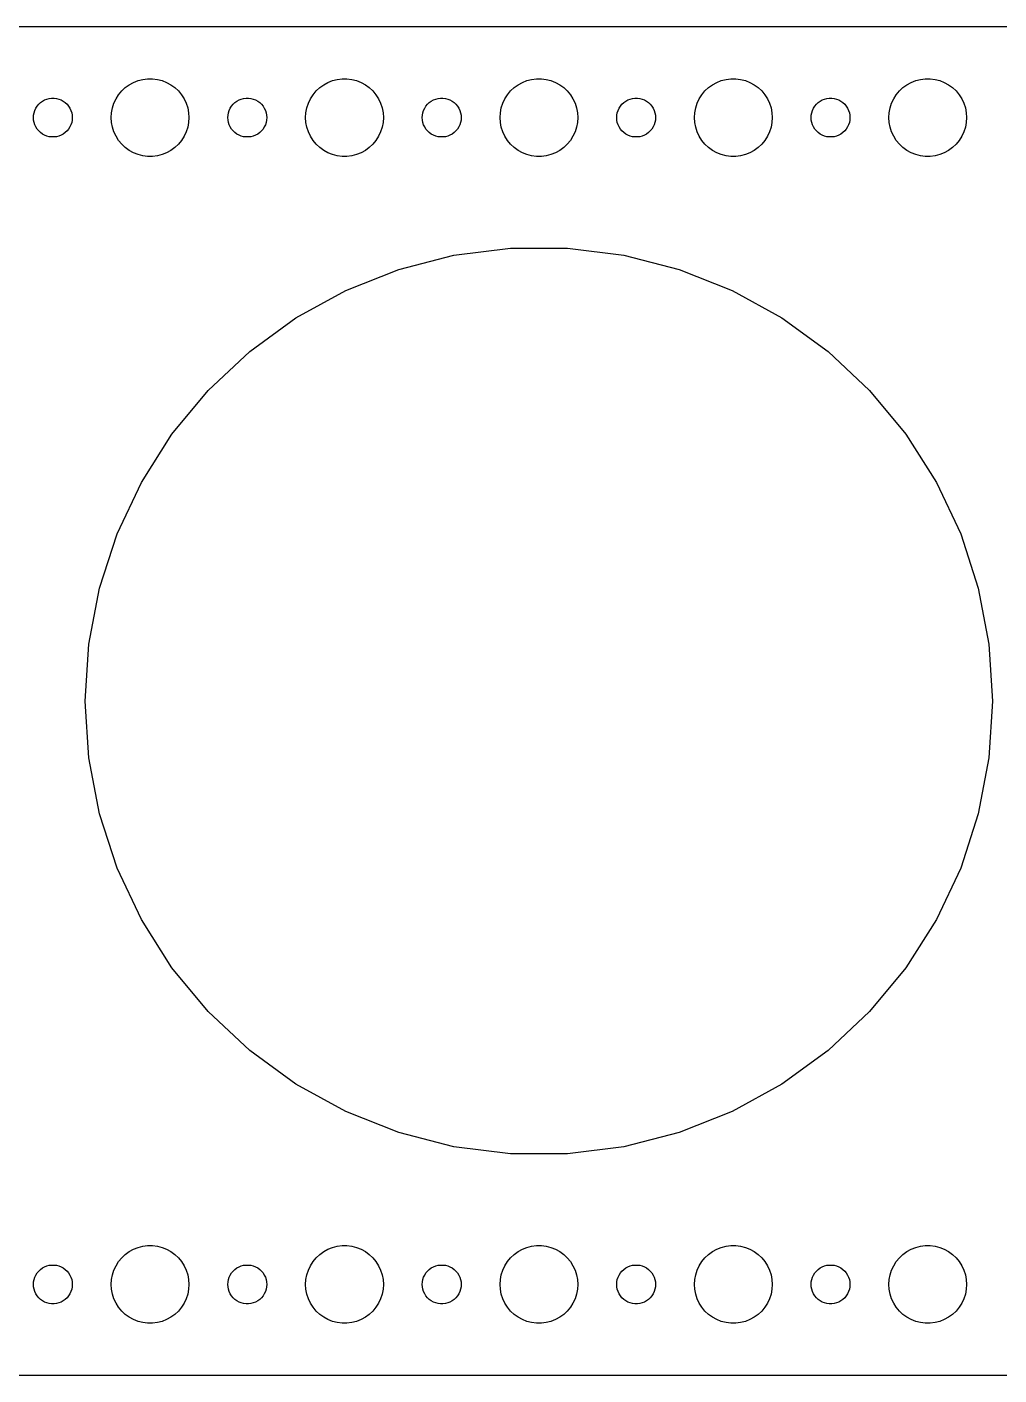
# Model space of a CAD drawing. Header units: metres. Extents: x -202 to 202, y -52 to 52.
# Drawn here: x 35.5 to 110.5, y -52 to 52 of the extents above; entities that cross this region are included whole.
import ezdxf

# ---------------------------------------------------------------- set-up
doc = ezdxf.new("R2010")
doc.units = ezdxf.units.M

msp = doc.modelspace()

# ---------------------------------------------------------------- linework, layer by layer
for p, q in [((197.314, 51.9901), (-197.314, 51.9901)), ((43.7227, 47.7145), (44.0729, 47.8532)), ((44.0729, 47.8532), (44.4379, 47.9469)), ((44.4379, 47.9469), (44.8116, 47.9941)), ((44.8116, 47.9941), (45.1884, 47.9941)), ((45.1884, 47.9941), (45.5621, 47.9469)), ((45.5621, 47.9469), (45.927, 47.8532)), ((45.927, 47.8532), (46.2773, 47.7145)), ((58.7227, 47.7145), (59.0729, 47.8532)), ((59.0729, 47.8532), (59.4379, 47.9469)), ((59.4379, 47.9469), (59.8116, 47.9941)), ((59.8116, 47.9941), (60.1884, 47.9941)), ((60.1884, 47.9941), (60.5621, 47.9469)), ((60.5621, 47.9469), (60.927, 47.8532)), ((60.927, 47.8532), (61.2773, 47.7145)), ((73.7227, 47.7145), (74.073, 47.8532)), ((74.073, 47.8532), (74.4379, 47.9469)), ((74.4379, 47.9469), (74.8116, 47.9941)), ((74.8116, 47.9941), (75.1884, 47.9941)), ((75.1884, 47.9941), (75.5621, 47.9469)), ((75.5621, 47.9469), (75.927, 47.8532)), ((75.927, 47.8532), (76.2773, 47.7145)), ((88.7227, 47.7145), (89.073, 47.8532)), ((89.073, 47.8532), (89.4379, 47.9469)), ((89.4379, 47.9469), (89.8116, 47.9941)), ((89.8116, 47.9941), (90.1884, 47.9941)), ((90.1884, 47.9941), (90.5621, 47.9469)), ((90.5621, 47.9469), (90.927, 47.8532)), ((90.927, 47.8532), (91.2773, 47.7145)), ((103.723, 47.7145), (104.073, 47.8532)), ((104.073, 47.8532), (104.438, 47.9469)), ((104.438, 47.9469), (104.812, 47.9941)), ((104.812, 47.9941), (105.188, 47.9941)), ((105.188, 47.9941), (105.562, 47.9469)), ((105.562, 47.9469), (105.927, 47.8532)), ((105.927, 47.8532), (106.277, 47.7145)), ((42.5729, 46.7634), (42.8131, 47.0536)), ((42.8131, 47.0536), (43.0877, 47.3115)), ((43.0877, 47.3115), (43.3925, 47.533)), ((43.3925, 47.533), (43.7227, 47.7145)), ((46.2773, 47.7145), (46.6075, 47.533)), ((46.6075, 47.533), (46.9123, 47.3115)), ((46.9123, 47.3115), (47.1869, 47.0536)), ((47.1869, 47.0536), (47.427, 46.7634)), ((57.5729, 46.7634), (57.8131, 47.0536)), ((57.8131, 47.0536), (58.0877, 47.3115)), ((58.0877, 47.3115), (58.3925, 47.533)), ((58.3925, 47.533), (58.7227, 47.7145)), ((61.2773, 47.7145), (61.6075, 47.533)), ((61.6075, 47.533), (61.9123, 47.3115)), ((61.9123, 47.3115), (62.1869, 47.0536)), ((62.1869, 47.0536), (62.427, 46.7634)), ((72.573, 46.7634), (72.8131, 47.0536)), ((72.8131, 47.0536), (73.0877, 47.3115)), ((73.0877, 47.3115), (73.3925, 47.533)), ((73.3925, 47.533), (73.7227, 47.7145)), ((76.2773, 47.7145), (76.6075, 47.533)), ((76.6075, 47.533), (76.9123, 47.3115)), ((76.9123, 47.3115), (77.1869, 47.0536)), ((77.1869, 47.0536), (77.427, 46.7634)), ((87.573, 46.7634), (87.8131, 47.0536)), ((87.8131, 47.0536), (88.0877, 47.3115)), ((88.0877, 47.3115), (88.3925, 47.533)), ((88.3925, 47.533), (88.7227, 47.7145)), ((91.2773, 47.7145), (91.6075, 47.533)), ((91.6075, 47.533), (91.9123, 47.3115)), ((91.9123, 47.3115), (92.1869, 47.0536)), ((92.1869, 47.0536), (92.427, 46.7634)), ((102.573, 46.7634), (102.813, 47.0536)), ((102.813, 47.0536), (103.088, 47.3115)), ((103.088, 47.3115), (103.393, 47.533)), ((103.393, 47.533), (103.723, 47.7145)), ((106.277, 47.7145), (106.607, 47.533)), ((106.607, 47.533), (106.912, 47.3115)), ((106.912, 47.3115), (107.187, 47.0536)), ((107.187, 47.0536), (107.427, 46.7634)), ((36.1855, 45.7226), (36.2865, 45.8817)), ((36.2865, 45.8817), (36.4065, 46.0268)), ((36.4065, 46.0268), (36.5439, 46.1558)), ((36.5439, 46.1558), (36.6963, 46.2665)), ((36.6963, 46.2665), (36.8613, 46.3572)), ((36.8613, 46.3572), (37.0365, 46.4266)), ((37.0365, 46.4266), (37.2189, 46.4734)), ((37.2189, 46.4734), (37.4058, 46.497)), ((37.4058, 46.497), (37.5942, 46.497)), ((37.5942, 46.497), (37.7811, 46.4734)), ((37.7811, 46.4734), (37.9635, 46.4266)), ((37.9635, 46.4266), (38.1387, 46.3572)), ((38.1387, 46.3572), (38.3037, 46.2665)), ((38.3037, 46.2665), (38.4561, 46.1558)), ((38.4561, 46.1558), (38.5934, 46.0268)), ((38.5934, 46.0268), (38.7135, 45.8817)), ((38.7135, 45.8817), (38.8145, 45.7226)), ((42.0942, 45.7461), (42.2107, 46.1044)), ((42.2107, 46.1044), (42.3711, 46.4453)), ((42.3711, 46.4453), (42.5729, 46.7634)), ((47.427, 46.7634), (47.6289, 46.4453)), ((47.6289, 46.4453), (47.7893, 46.1044)), ((47.7893, 46.1044), (47.9057, 45.7461)), ((51.1855, 45.7226), (51.2865, 45.8817)), ((51.2865, 45.8817), (51.4065, 46.0268)), ((51.4065, 46.0268), (51.5439, 46.1558)), ((51.5439, 46.1558), (51.6963, 46.2665)), ((51.6963, 46.2665), (51.8613, 46.3572)), ((51.8613, 46.3572), (52.0365, 46.4266)), ((52.0365, 46.4266), (52.2189, 46.4734)), ((52.2189, 46.4734), (52.4058, 46.497)), ((52.4058, 46.497), (52.5942, 46.497)), ((52.5942, 46.497), (52.7811, 46.4734)), ((52.7811, 46.4734), (52.9635, 46.4266)), ((52.9635, 46.4266), (53.1387, 46.3572)), ((53.1387, 46.3572), (53.3037, 46.2665)), ((53.3037, 46.2665), (53.4561, 46.1558)), ((53.4561, 46.1558), (53.5934, 46.0268)), ((53.5934, 46.0268), (53.7135, 45.8817)), ((53.7135, 45.8817), (53.8145, 45.7226)), ((57.0942, 45.7461), (57.2107, 46.1044)), ((57.2107, 46.1044), (57.3711, 46.4453)), ((57.3711, 46.4453), (57.5729, 46.7634)), ((62.427, 46.7634), (62.6289, 46.4453)), ((62.6289, 46.4453), (62.7893, 46.1044)), ((62.7893, 46.1044), (62.9057, 45.7461)), ((66.1855, 45.7226), (66.2865, 45.8817)), ((66.2865, 45.8817), (66.4065, 46.0268)), ((66.4065, 46.0268), (66.5439, 46.1558)), ((66.5439, 46.1558), (66.6963, 46.2665)), ((66.6963, 46.2665), (66.8613, 46.3572)), ((66.8613, 46.3572), (67.0365, 46.4266)), ((67.0365, 46.4266), (67.2189, 46.4734)), ((67.2189, 46.4734), (67.4058, 46.497)), ((67.4058, 46.497), (67.5942, 46.497)), ((67.5942, 46.497), (67.7811, 46.4734)), ((67.7811, 46.4734), (67.9635, 46.4266)), ((67.9635, 46.4266), (68.1387, 46.3572)), ((68.1387, 46.3572), (68.3037, 46.2665)), ((68.3037, 46.2665), (68.4561, 46.1558)), ((68.4561, 46.1558), (68.5934, 46.0268)), ((68.5934, 46.0268), (68.7135, 45.8817)), ((68.7135, 45.8817), (68.8145, 45.7226)), ((72.0943, 45.7461), (72.2107, 46.1044)), ((72.2107, 46.1044), (72.3711, 46.4453)), ((72.3711, 46.4453), (72.573, 46.7634)), ((77.427, 46.7634), (77.6289, 46.4453)), ((77.6289, 46.4453), (77.7893, 46.1044)), ((77.7893, 46.1044), (77.9057, 45.7461)), ((81.1855, 45.7226), (81.2865, 45.8817)), ((81.2865, 45.8817), (81.4065, 46.0268)), ((81.4065, 46.0268), (81.5439, 46.1558)), ((81.5439, 46.1558), (81.6963, 46.2665)), ((81.6963, 46.2665), (81.8613, 46.3572)), ((81.8613, 46.3572), (82.0365, 46.4266)), ((82.0365, 46.4266), (82.2189, 46.4734)), ((82.2189, 46.4734), (82.4058, 46.497)), ((82.4058, 46.497), (82.5942, 46.497)), ((82.5942, 46.497), (82.7811, 46.4734)), ((82.7811, 46.4734), (82.9635, 46.4266)), ((82.9635, 46.4266), (83.1387, 46.3572)), ((83.1387, 46.3572), (83.3037, 46.2665)), ((83.3037, 46.2665), (83.4561, 46.1558)), ((83.4561, 46.1558), (83.5934, 46.0268)), ((83.5934, 46.0268), (83.7135, 45.8817)), ((83.7135, 45.8817), (83.8145, 45.7226)), ((87.0943, 45.7461), (87.2107, 46.1044)), ((87.2107, 46.1044), (87.3711, 46.4453)), ((87.3711, 46.4453), (87.573, 46.7634)), ((92.427, 46.7634), (92.6289, 46.4453)), ((92.6289, 46.4453), (92.7893, 46.1044)), ((92.7893, 46.1044), (92.9057, 45.7461)), ((96.1855, 45.7226), (96.2865, 45.8817)), ((96.2865, 45.8817), (96.4065, 46.0268)), ((96.4065, 46.0268), (96.5439, 46.1558)), ((96.5439, 46.1558), (96.6963, 46.2665)), ((96.6963, 46.2665), (96.8613, 46.3572)), ((96.8613, 46.3572), (97.0365, 46.4266)), ((97.0365, 46.4266), (97.2189, 46.4734)), ((97.2189, 46.4734), (97.4058, 46.497)), ((97.4058, 46.497), (97.5942, 46.497)), ((97.5942, 46.497), (97.7811, 46.4734)), ((97.7811, 46.4734), (97.9635, 46.4266)), ((97.9635, 46.4266), (98.1387, 46.3572)), ((98.1387, 46.3572), (98.3037, 46.2665)), ((98.3037, 46.2665), (98.4561, 46.1558)), ((98.4561, 46.1558), (98.5934, 46.0268)), ((98.5934, 46.0268), (98.7135, 45.8817)), ((98.7135, 45.8817), (98.8145, 45.7226)), ((102.094, 45.7461), (102.211, 46.1044)), ((102.211, 46.1044), (102.371, 46.4453)), ((102.371, 46.4453), (102.573, 46.7634)), ((107.427, 46.7634), (107.629, 46.4453)), ((107.629, 46.4453), (107.789, 46.1044)), ((107.789, 46.1044), (107.906, 45.7461)), ((36, 45), (36.0118, 45.188)), ((36.0118, 44.812), (36, 45)), ((36.0118, 45.188), (36.0471, 45.373)), ((36.0471, 44.627), (36.0118, 44.812)), ((36.0471, 45.373), (36.1053, 45.5522)), ((36.1053, 45.5522), (36.1855, 45.7226)), ((38.8145, 45.7226), (38.8947, 45.5522)), ((38.8947, 45.5522), (38.9529, 45.373)), ((38.9529, 45.373), (38.9882, 45.188)), ((38.9882, 44.812), (38.9529, 44.627)), ((38.9882, 45.188), (39, 45)), ((39, 45), (38.9882, 44.812)), ((42, 45), (42.0237, 45.376)), ((42.0237, 44.624), (42, 45)), ((42.0237, 45.376), (42.0942, 45.7461)), ((47.9057, 45.7461), (47.9763, 45.376)), ((47.9763, 45.376), (48, 45)), ((48, 45), (47.9763, 44.624)), ((51, 45), (51.0118, 45.188)), ((51.0118, 44.812), (51, 45)), ((51.0118, 45.188), (51.0471, 45.373)), ((51.0471, 44.627), (51.0118, 44.812)), ((51.0471, 45.373), (51.1053, 45.5522)), ((51.1053, 45.5522), (51.1855, 45.7226)), ((53.8145, 45.7226), (53.8947, 45.5522)), ((53.8947, 45.5522), (53.9529, 45.373)), ((53.9529, 45.373), (53.9882, 45.188)), ((53.9882, 44.812), (53.9529, 44.627)), ((53.9882, 45.188), (54, 45)), ((54, 45), (53.9882, 44.812)), ((57, 45), (57.0237, 45.376)), ((57.0237, 44.624), (57, 45)), ((57.0237, 45.376), (57.0942, 45.7461)), ((62.9057, 45.7461), (62.9763, 45.376)), ((62.9763, 45.376), (63, 45)), ((63, 45), (62.9763, 44.624)), ((66, 45), (66.0118, 45.188)), ((66.0118, 44.812), (66, 45)), ((66.0118, 45.188), (66.0471, 45.373)), ((66.0471, 44.627), (66.0118, 44.812)), ((66.0471, 45.373), (66.1053, 45.5522)), ((66.1053, 45.5522), (66.1855, 45.7226)), ((68.8145, 45.7226), (68.8947, 45.5522)), ((68.8947, 45.5522), (68.9529, 45.373)), ((68.9529, 45.373), (68.9882, 45.188)), ((68.9882, 44.812), (68.9529, 44.627)), ((68.9882, 45.188), (69, 45)), ((69, 45), (68.9882, 44.812)), ((72, 45), (72.0237, 45.376)), ((72.0237, 44.624), (72, 45)), ((72.0237, 45.376), (72.0943, 45.7461)), ((77.9057, 45.7461), (77.9763, 45.376)), ((77.9763, 45.376), (78, 45)), ((78, 45), (77.9763, 44.624)), ((81, 45), (81.0118, 45.188)), ((81.0118, 44.812), (81, 45)), ((81.0118, 45.188), (81.0471, 45.373)), ((81.0471, 44.627), (81.0118, 44.812)), ((81.0471, 45.373), (81.1053, 45.5522)), ((81.1053, 45.5522), (81.1855, 45.7226)), ((83.8145, 45.7226), (83.8947, 45.5522)), ((83.8947, 45.5522), (83.9529, 45.373)), ((83.9529, 45.373), (83.9882, 45.188)), ((83.9882, 44.812), (83.9529, 44.627)), ((83.9882, 45.188), (84, 45)), ((84, 45), (83.9882, 44.812)), ((87, 45), (87.0237, 45.376)), ((87.0237, 44.624), (87, 45)), ((87.0237, 45.376), (87.0943, 45.7461)), ((92.9057, 45.7461), (92.9763, 45.376)), ((92.9763, 45.376), (93, 45)), ((93, 45), (92.9763, 44.624)), ((96, 45), (96.0118, 45.188)), ((96.0118, 44.812), (96, 45)), ((96.0118, 45.188), (96.0471, 45.373)), ((96.0471, 44.627), (96.0118, 44.812)), ((96.0471, 45.373), (96.1053, 45.5522)), ((96.1053, 45.5522), (96.1855, 45.7226)), ((98.8145, 45.7226), (98.8947, 45.5522)), ((98.8947, 45.5522), (98.9529, 45.373)), ((98.9529, 45.373), (98.9882, 45.188)), ((98.9882, 44.812), (98.9529, 44.627)), ((98.9882, 45.188), (99, 45)), ((99, 45), (98.9882, 44.812)), ((102, 45), (102.024, 45.376)), ((102.024, 44.624), (102, 45)), ((102.024, 45.376), (102.094, 45.7461)), ((107.906, 45.7461), (107.976, 45.376)), ((107.976, 45.376), (108, 45)), ((108, 45), (107.976, 44.624)), ((36.1053, 44.4478), (36.0471, 44.627)), ((36.1855, 44.2774), (36.1053, 44.4478)), ((36.2865, 44.1183), (36.1855, 44.2774)), ((36.4065, 43.9732), (36.2865, 44.1183)), ((36.5439, 43.8442), (36.4065, 43.9732)), ((36.6963, 43.7335), (36.5439, 43.8442)), ((36.8613, 43.6428), (36.6963, 43.7335)), ((38.3037, 43.7335), (38.1387, 43.6428)), ((38.4561, 43.8442), (38.3037, 43.7335)), ((38.5934, 43.9732), (38.4561, 43.8442)), ((38.7135, 44.1183), (38.5934, 43.9732)), ((38.8145, 44.2774), (38.7135, 44.1183)), ((38.8947, 44.4478), (38.8145, 44.2774)), ((38.9529, 44.627), (38.8947, 44.4478)), ((42.0942, 44.2539), (42.0237, 44.624)), ((42.2107, 43.8956), (42.0942, 44.2539)), ((42.3711, 43.5547), (42.2107, 43.8956)), ((47.7893, 43.8956), (47.6289, 43.5547)), ((47.9057, 44.2539), (47.7893, 43.8956)), ((47.9763, 44.624), (47.9057, 44.2539)), ((51.1053, 44.4478), (51.0471, 44.627)), ((51.1855, 44.2774), (51.1053, 44.4478)), ((51.2865, 44.1183), (51.1855, 44.2774)), ((51.4065, 43.9732), (51.2865, 44.1183)), ((51.5439, 43.8442), (51.4065, 43.9732)), ((51.6963, 43.7335), (51.5439, 43.8442)), ((51.8613, 43.6428), (51.6963, 43.7335)), ((53.3037, 43.7335), (53.1387, 43.6428)), ((53.4561, 43.8442), (53.3037, 43.7335)), ((53.5934, 43.9732), (53.4561, 43.8442)), ((53.7135, 44.1183), (53.5934, 43.9732)), ((53.8145, 44.2774), (53.7135, 44.1183)), ((53.8947, 44.4478), (53.8145, 44.2774)), ((53.9529, 44.627), (53.8947, 44.4478)), ((57.0942, 44.2539), (57.0237, 44.624)), ((57.2107, 43.8956), (57.0942, 44.2539)), ((57.3711, 43.5547), (57.2107, 43.8956)), ((62.7893, 43.8956), (62.6289, 43.5547)), ((62.9057, 44.2539), (62.7893, 43.8956)), ((62.9763, 44.624), (62.9057, 44.2539)), ((66.1053, 44.4478), (66.0471, 44.627)), ((66.1855, 44.2774), (66.1053, 44.4478)), ((66.2865, 44.1183), (66.1855, 44.2774)), ((66.4065, 43.9732), (66.2865, 44.1183)), ((66.5439, 43.8442), (66.4065, 43.9732)), ((66.6963, 43.7335), (66.5439, 43.8442)), ((66.8613, 43.6428), (66.6963, 43.7335)), ((68.3037, 43.7335), (68.1387, 43.6428)), ((68.4561, 43.8442), (68.3037, 43.7335)), ((68.5934, 43.9732), (68.4561, 43.8442)), ((68.7135, 44.1183), (68.5934, 43.9732)), ((68.8145, 44.2774), (68.7135, 44.1183)), ((68.8947, 44.4478), (68.8145, 44.2774)), ((68.9529, 44.627), (68.8947, 44.4478)), ((72.0943, 44.2539), (72.0237, 44.624)), ((72.2107, 43.8956), (72.0943, 44.2539)), ((72.3711, 43.5547), (72.2107, 43.8956)), ((77.7893, 43.8956), (77.6289, 43.5547)), ((77.9057, 44.2539), (77.7893, 43.8956)), ((77.9763, 44.624), (77.9057, 44.2539)), ((81.1053, 44.4478), (81.0471, 44.627)), ((81.1855, 44.2774), (81.1053, 44.4478)), ((81.2865, 44.1183), (81.1855, 44.2774)), ((81.4065, 43.9732), (81.2865, 44.1183)), ((81.5439, 43.8442), (81.4065, 43.9732)), ((81.6963, 43.7335), (81.5439, 43.8442)), ((81.8613, 43.6428), (81.6963, 43.7335)), ((83.3037, 43.7335), (83.1387, 43.6428)), ((83.4561, 43.8442), (83.3037, 43.7335)), ((83.5934, 43.9732), (83.4561, 43.8442)), ((83.7135, 44.1183), (83.5934, 43.9732)), ((83.8145, 44.2774), (83.7135, 44.1183)), ((83.8947, 44.4478), (83.8145, 44.2774)), ((83.9529, 44.627), (83.8947, 44.4478)), ((87.0943, 44.2539), (87.0237, 44.624)), ((87.2107, 43.8956), (87.0943, 44.2539)), ((87.3711, 43.5547), (87.2107, 43.8956)), ((92.7893, 43.8956), (92.6289, 43.5547)), ((92.9057, 44.2539), (92.7893, 43.8956)), ((92.9763, 44.624), (92.9057, 44.2539)), ((96.1053, 44.4478), (96.0471, 44.627)), ((96.1855, 44.2774), (96.1053, 44.4478)), ((96.2865, 44.1183), (96.1855, 44.2774)), ((96.4065, 43.9732), (96.2865, 44.1183)), ((96.5439, 43.8442), (96.4065, 43.9732)), ((96.6963, 43.7335), (96.5439, 43.8442)), ((96.8613, 43.6428), (96.6963, 43.7335)), ((98.3037, 43.7335), (98.1387, 43.6428)), ((98.4561, 43.8442), (98.3037, 43.7335)), ((98.5934, 43.9732), (98.4561, 43.8442)), ((98.7135, 44.1183), (98.5934, 43.9732)), ((98.8145, 44.2774), (98.7135, 44.1183)), ((98.8947, 44.4478), (98.8145, 44.2774)), ((98.9529, 44.627), (98.8947, 44.4478)), ((102.094, 44.2539), (102.024, 44.624)), ((102.211, 43.8956), (102.094, 44.2539)), ((102.371, 43.5547), (102.211, 43.8956)), ((107.789, 43.8956), (107.629, 43.5547)), ((107.906, 44.2539), (107.789, 43.8956)), ((107.976, 44.624), (107.906, 44.2539)), ((37.0365, 43.5734), (36.8613, 43.6428)), ((37.2189, 43.5266), (37.0365, 43.5734)), ((37.4058, 43.503), (37.2189, 43.5266)), ((37.5942, 43.503), (37.4058, 43.503)), ((37.7811, 43.5266), (37.5942, 43.503)), ((37.9635, 43.5734), (37.7811, 43.5266)), ((38.1387, 43.6428), (37.9635, 43.5734)), ((42.5729, 43.2366), (42.3711, 43.5547)), ((42.8131, 42.9464), (42.5729, 43.2366)), ((43.0877, 42.6885), (42.8131, 42.9464)), ((43.3925, 42.467), (43.0877, 42.6885)), ((46.9123, 42.6885), (46.6075, 42.467)), ((47.1869, 42.9464), (46.9123, 42.6885)), ((47.427, 43.2366), (47.1869, 42.9464)), ((47.6289, 43.5547), (47.427, 43.2366)), ((52.0365, 43.5734), (51.8613, 43.6428)), ((52.2189, 43.5266), (52.0365, 43.5734)), ((52.4058, 43.503), (52.2189, 43.5266)), ((52.5942, 43.503), (52.4058, 43.503)), ((52.7811, 43.5266), (52.5942, 43.503)), ((52.9635, 43.5734), (52.7811, 43.5266)), ((53.1387, 43.6428), (52.9635, 43.5734)), ((57.5729, 43.2366), (57.3711, 43.5547)), ((57.8131, 42.9464), (57.5729, 43.2366)), ((58.0877, 42.6885), (57.8131, 42.9464)), ((58.3925, 42.467), (58.0877, 42.6885)), ((61.9123, 42.6885), (61.6075, 42.467)), ((62.1869, 42.9464), (61.9123, 42.6885)), ((62.427, 43.2366), (62.1869, 42.9464)), ((62.6289, 43.5547), (62.427, 43.2366)), ((67.0365, 43.5734), (66.8613, 43.6428)), ((67.2189, 43.5266), (67.0365, 43.5734)), ((67.4058, 43.503), (67.2189, 43.5266)), ((67.5942, 43.503), (67.4058, 43.503)), ((67.7811, 43.5266), (67.5942, 43.503)), ((67.9635, 43.5734), (67.7811, 43.5266)), ((68.1387, 43.6428), (67.9635, 43.5734)), ((72.573, 43.2366), (72.3711, 43.5547)), ((72.8131, 42.9464), (72.573, 43.2366)), ((73.0877, 42.6885), (72.8131, 42.9464)), ((73.3925, 42.467), (73.0877, 42.6885)), ((76.9123, 42.6885), (76.6075, 42.467)), ((77.1869, 42.9464), (76.9123, 42.6885)), ((77.427, 43.2366), (77.1869, 42.9464)), ((77.6289, 43.5547), (77.427, 43.2366)), ((82.0365, 43.5734), (81.8613, 43.6428)), ((82.2189, 43.5266), (82.0365, 43.5734)), ((82.4058, 43.503), (82.2189, 43.5266)), ((82.5942, 43.503), (82.4058, 43.503)), ((82.7811, 43.5266), (82.5942, 43.503)), ((82.9635, 43.5734), (82.7811, 43.5266)), ((83.1387, 43.6428), (82.9635, 43.5734)), ((87.573, 43.2366), (87.3711, 43.5547)), ((87.8131, 42.9464), (87.573, 43.2366)), ((88.0877, 42.6885), (87.8131, 42.9464)), ((88.3925, 42.467), (88.0877, 42.6885)), ((91.9123, 42.6885), (91.6075, 42.467)), ((92.1869, 42.9464), (91.9123, 42.6885)), ((92.427, 43.2366), (92.1869, 42.9464)), ((92.6289, 43.5547), (92.427, 43.2366)), ((97.0365, 43.5734), (96.8613, 43.6428)), ((97.2189, 43.5266), (97.0365, 43.5734)), ((97.4058, 43.503), (97.2189, 43.5266)), ((97.5942, 43.503), (97.4058, 43.503)), ((97.7811, 43.5266), (97.5942, 43.503)), ((97.9635, 43.5734), (97.7811, 43.5266)), ((98.1387, 43.6428), (97.9635, 43.5734)), ((102.573, 43.2366), (102.371, 43.5547)), ((102.813, 42.9464), (102.573, 43.2366)), ((103.088, 42.6885), (102.813, 42.9464)), ((103.393, 42.467), (103.088, 42.6885)), ((106.912, 42.6885), (106.607, 42.467)), ((107.187, 42.9464), (106.912, 42.6885)), ((107.427, 43.2366), (107.187, 42.9464)), ((107.629, 43.5547), (107.427, 43.2366)), ((43.7227, 42.2855), (43.3925, 42.467)), ((44.0729, 42.1468), (43.7227, 42.2855)), ((44.4379, 42.0531), (44.0729, 42.1468)), ((44.8116, 42.0059), (44.4379, 42.0531)), ((45.1884, 42.0059), (44.8116, 42.0059)), ((45.5621, 42.0531), (45.1884, 42.0059)), ((45.927, 42.1468), (45.5621, 42.0531)), ((46.2773, 42.2855), (45.927, 42.1468)), ((46.6075, 42.467), (46.2773, 42.2855)), ((58.7227, 42.2855), (58.3925, 42.467)), ((59.0729, 42.1468), (58.7227, 42.2855)), ((59.4379, 42.0531), (59.0729, 42.1468)), ((59.8116, 42.0059), (59.4379, 42.0531)), ((60.1884, 42.0059), (59.8116, 42.0059)), ((60.5621, 42.0531), (60.1884, 42.0059)), ((60.927, 42.1468), (60.5621, 42.0531)), ((61.2773, 42.2855), (60.927, 42.1468)), ((61.6075, 42.467), (61.2773, 42.2855)), ((73.7227, 42.2855), (73.3925, 42.467)), ((74.073, 42.1468), (73.7227, 42.2855)), ((74.4379, 42.0531), (74.073, 42.1468)), ((74.8116, 42.0059), (74.4379, 42.0531)), ((75.1884, 42.0059), (74.8116, 42.0059)), ((75.5621, 42.0531), (75.1884, 42.0059)), ((75.927, 42.1468), (75.5621, 42.0531)), ((76.2773, 42.2855), (75.927, 42.1468)), ((76.6075, 42.467), (76.2773, 42.2855)), ((88.7227, 42.2855), (88.3925, 42.467)), ((89.073, 42.1468), (88.7227, 42.2855)), ((89.4379, 42.0531), (89.073, 42.1468)), ((89.8116, 42.0059), (89.4379, 42.0531)), ((90.1884, 42.0059), (89.8116, 42.0059)), ((90.5621, 42.0531), (90.1884, 42.0059)), ((90.927, 42.1468), (90.5621, 42.0531)), ((91.2773, 42.2855), (90.927, 42.1468)), ((91.6075, 42.467), (91.2773, 42.2855)), ((103.723, 42.2855), (103.393, 42.467)), ((104.073, 42.1468), (103.723, 42.2855)), ((104.438, 42.0531), (104.073, 42.1468)), ((104.812, 42.0059), (104.438, 42.0531)), ((105.188, 42.0059), (104.812, 42.0059)), ((105.562, 42.0531), (105.188, 42.0059)), ((105.927, 42.1468), (105.562, 42.0531)), ((106.277, 42.2855), (105.927, 42.1468)), ((106.607, 42.467), (106.277, 42.2855)), ((64.1844, 33.287), (68.4417, 34.3801)), ((68.4417, 34.3801), (72.8023, 34.9309)), ((72.8023, 34.9309), (77.1977, 34.9309)), ((77.1977, 34.9309), (81.5583, 34.3801)), ((81.5583, 34.3801), (85.8156, 33.287)), ((60.0977, 31.6689), (64.1844, 33.287)), ((85.8156, 33.287), (89.9023, 31.6689)), ((56.2461, 29.5515), (60.0977, 31.6689)), ((89.9023, 31.6689), (93.7539, 29.5515)), ((52.6902, 26.968), (56.2461, 29.5515)), ((93.7539, 29.5515), (97.3098, 26.968)), ((49.4861, 23.9591), (52.6902, 26.968)), ((97.3098, 26.968), (100.514, 23.9591)), ((46.6844, 20.5725), (49.4861, 23.9591)), ((100.514, 23.9591), (103.316, 20.5725)), ((44.3293, 16.8614), (46.6844, 20.5725)), ((103.316, 20.5725), (105.671, 16.8614)), ((42.4578, 12.8844), (44.3293, 16.8614)), ((105.671, 16.8614), (107.542, 12.8844)), ((41.0996, 8.70413), (42.4578, 12.8844)), ((107.542, 12.8844), (108.9, 8.70413)), ((40.276, 4.38666), (41.0996, 8.70413)), ((108.9, 8.70413), (109.724, 4.38666)), ((40, 0), (40.276, 4.38666)), ((109.724, 4.38666), (110, 0)), ((40.276, -4.38666), (40, 0)), ((110, 0), (109.724, -4.38666)), ((41.0996, -8.70413), (40.276, -4.38666)), ((109.724, -4.38666), (108.9, -8.70413)), ((42.4578, -12.8844), (41.0996, -8.70413)), ((108.9, -8.70413), (107.542, -12.8844)), ((44.3293, -16.8614), (42.4578, -12.8844)), ((107.542, -12.8844), (105.671, -16.8614)), ((46.6844, -20.5725), (44.3293, -16.8614)), ((105.671, -16.8614), (103.316, -20.5725)), ((49.4861, -23.9591), (46.6844, -20.5725)), ((103.316, -20.5725), (100.514, -23.9591)), ((52.6902, -26.968), (49.4861, -23.9591)), ((100.514, -23.9591), (97.3098, -26.968)), ((56.2461, -29.5515), (52.6902, -26.968)), ((97.3098, -26.968), (93.7539, -29.5515)), ((60.0977, -31.6689), (56.2461, -29.5515)), ((93.7539, -29.5515), (89.9023, -31.6689)), ((64.1844, -33.287), (60.0977, -31.6689)), ((89.9023, -31.6689), (85.8156, -33.287)), ((68.4417, -34.3801), (64.1844, -33.287)), ((85.8156, -33.287), (81.5583, -34.3801)), ((72.8023, -34.9309), (68.4417, -34.3801)), ((77.1977, -34.9309), (72.8023, -34.9309)), ((81.5583, -34.3801), (77.1977, -34.9309)), ((43.0877, -42.6885), (43.3925, -42.467)), ((43.3925, -42.467), (43.7227, -42.2855)), ((43.7227, -42.2855), (44.0729, -42.1468)), ((44.0729, -42.1468), (44.4379, -42.0531)), ((44.4379, -42.0531), (44.8116, -42.0059)), ((44.8116, -42.0059), (45.1884, -42.0059)), ((45.1884, -42.0059), (45.5621, -42.0531)), ((45.5621, -42.0531), (45.927, -42.1468)), ((45.927, -42.1468), (46.2773, -42.2855)), ((46.2773, -42.2855), (46.6075, -42.467)), ((46.6075, -42.467), (46.9123, -42.6885)), ((58.0877, -42.6885), (58.3925, -42.467)), ((58.3925, -42.467), (58.7227, -42.2855)), ((58.7227, -42.2855), (59.0729, -42.1468)), ((59.0729, -42.1468), (59.4379, -42.0531)), ((59.4379, -42.0531), (59.8116, -42.0059)), ((59.8116, -42.0059), (60.1884, -42.0059)), ((60.1884, -42.0059), (60.5621, -42.0531)), ((60.5621, -42.0531), (60.927, -42.1468)), ((60.927, -42.1468), (61.2773, -42.2855)), ((61.2773, -42.2855), (61.6075, -42.467)), ((61.6075, -42.467), (61.9123, -42.6885)), ((73.0877, -42.6885), (73.3925, -42.467)), ((73.3925, -42.467), (73.7227, -42.2855)), ((73.7227, -42.2855), (74.073, -42.1468)), ((74.073, -42.1468), (74.4379, -42.0531)), ((74.4379, -42.0531), (74.8116, -42.0059)), ((74.8116, -42.0059), (75.1884, -42.0059)), ((75.1884, -42.0059), (75.5621, -42.0531)), ((75.5621, -42.0531), (75.927, -42.1468)), ((75.927, -42.1468), (76.2773, -42.2855)), ((76.2773, -42.2855), (76.6075, -42.467)), ((76.6075, -42.467), (76.9123, -42.6885)), ((88.0877, -42.6885), (88.3925, -42.467)), ((88.3925, -42.467), (88.7227, -42.2855)), ((88.7227, -42.2855), (89.073, -42.1468)), ((89.073, -42.1468), (89.4379, -42.0531)), ((89.4379, -42.0531), (89.8116, -42.0059)), ((89.8116, -42.0059), (90.1884, -42.0059)), ((90.1884, -42.0059), (90.5621, -42.0531)), ((90.5621, -42.0531), (90.927, -42.1468)), ((90.927, -42.1468), (91.2773, -42.2855)), ((91.2773, -42.2855), (91.6075, -42.467)), ((91.6075, -42.467), (91.9123, -42.6885)), ((103.088, -42.6885), (103.393, -42.467)), ((103.393, -42.467), (103.723, -42.2855)), ((103.723, -42.2855), (104.073, -42.1468)), ((104.073, -42.1468), (104.438, -42.0531)), ((104.438, -42.0531), (104.812, -42.0059)), ((104.812, -42.0059), (105.188, -42.0059)), ((105.188, -42.0059), (105.562, -42.0531)), ((105.562, -42.0531), (105.927, -42.1468)), ((105.927, -42.1468), (106.277, -42.2855)), ((106.277, -42.2855), (106.607, -42.467)), ((106.607, -42.467), (106.912, -42.6885)), ((36.6963, -43.7335), (36.8613, -43.6428)), ((36.8613, -43.6428), (37.0365, -43.5734)), ((37.0365, -43.5734), (37.2189, -43.5266)), ((37.2189, -43.5266), (37.4058, -43.503)), ((37.4058, -43.503), (37.5942, -43.503)), ((37.5942, -43.503), (37.7811, -43.5266)), ((37.7811, -43.5266), (37.9635, -43.5734)), ((37.9635, -43.5734), (38.1387, -43.6428)), ((38.1387, -43.6428), (38.3037, -43.7335)), ((42.2107, -43.8956), (42.3711, -43.5547)), ((42.3711, -43.5547), (42.5729, -43.2366)), ((42.5729, -43.2366), (42.8131, -42.9464)), ((42.8131, -42.9464), (43.0877, -42.6885)), ((46.9123, -42.6885), (47.1869, -42.9464)), ((47.1869, -42.9464), (47.427, -43.2366)), ((47.427, -43.2366), (47.6289, -43.5547)), ((47.6289, -43.5547), (47.7893, -43.8956)), ((51.6963, -43.7335), (51.8613, -43.6428)), ((51.8613, -43.6428), (52.0365, -43.5734)), ((52.0365, -43.5734), (52.2189, -43.5266)), ((52.2189, -43.5266), (52.4058, -43.503)), ((52.4058, -43.503), (52.5942, -43.503)), ((52.5942, -43.503), (52.7811, -43.5266)), ((52.7811, -43.5266), (52.9635, -43.5734)), ((52.9635, -43.5734), (53.1387, -43.6428)), ((53.1387, -43.6428), (53.3037, -43.7335)), ((57.2107, -43.8956), (57.3711, -43.5547)), ((57.3711, -43.5547), (57.5729, -43.2366)), ((57.5729, -43.2366), (57.8131, -42.9464)), ((57.8131, -42.9464), (58.0877, -42.6885)), ((61.9123, -42.6885), (62.1869, -42.9464)), ((62.1869, -42.9464), (62.427, -43.2366)), ((62.427, -43.2366), (62.6289, -43.5547)), ((62.6289, -43.5547), (62.7893, -43.8956)), ((66.6963, -43.7335), (66.8613, -43.6428)), ((66.8613, -43.6428), (67.0365, -43.5734)), ((67.0365, -43.5734), (67.2189, -43.5266)), ((67.2189, -43.5266), (67.4058, -43.503)), ((67.4058, -43.503), (67.5942, -43.503)), ((67.5942, -43.503), (67.7811, -43.5266)), ((67.7811, -43.5266), (67.9635, -43.5734)), ((67.9635, -43.5734), (68.1387, -43.6428)), ((68.1387, -43.6428), (68.3037, -43.7335)), ((72.2107, -43.8956), (72.3711, -43.5547)), ((72.3711, -43.5547), (72.573, -43.2366)), ((72.573, -43.2366), (72.8131, -42.9464)), ((72.8131, -42.9464), (73.0877, -42.6885)), ((76.9123, -42.6885), (77.1869, -42.9464)), ((77.1869, -42.9464), (77.427, -43.2366)), ((77.427, -43.2366), (77.6289, -43.5547)), ((77.6289, -43.5547), (77.7893, -43.8956)), ((81.6963, -43.7335), (81.8613, -43.6428)), ((81.8613, -43.6428), (82.0365, -43.5734)), ((82.0365, -43.5734), (82.2189, -43.5266)), ((82.2189, -43.5266), (82.4058, -43.503)), ((82.4058, -43.503), (82.5942, -43.503)), ((82.5942, -43.503), (82.7811, -43.5266)), ((82.7811, -43.5266), (82.9635, -43.5734)), ((82.9635, -43.5734), (83.1387, -43.6428)), ((83.1387, -43.6428), (83.3037, -43.7335)), ((87.2107, -43.8956), (87.3711, -43.5547)), ((87.3711, -43.5547), (87.573, -43.2366)), ((87.573, -43.2366), (87.8131, -42.9464)), ((87.8131, -42.9464), (88.0877, -42.6885)), ((91.9123, -42.6885), (92.1869, -42.9464)), ((92.1869, -42.9464), (92.427, -43.2366)), ((92.427, -43.2366), (92.6289, -43.5547)), ((92.6289, -43.5547), (92.7893, -43.8956)), ((96.6963, -43.7335), (96.8613, -43.6428)), ((96.8613, -43.6428), (97.0365, -43.5734)), ((97.0365, -43.5734), (97.2189, -43.5266)), ((97.2189, -43.5266), (97.4058, -43.503)), ((97.4058, -43.503), (97.5942, -43.503)), ((97.5942, -43.503), (97.7811, -43.5266)), ((97.7811, -43.5266), (97.9635, -43.5734)), ((97.9635, -43.5734), (98.1387, -43.6428)), ((98.1387, -43.6428), (98.3037, -43.7335)), ((102.211, -43.8956), (102.371, -43.5547)), ((102.371, -43.5547), (102.573, -43.2366)), ((102.573, -43.2366), (102.813, -42.9464)), ((102.813, -42.9464), (103.088, -42.6885)), ((106.912, -42.6885), (107.187, -42.9464)), ((107.187, -42.9464), (107.427, -43.2366)), ((107.427, -43.2366), (107.629, -43.5547)), ((107.629, -43.5547), (107.789, -43.8956)), ((36.0118, -44.812), (36.0471, -44.627)), ((36.0471, -44.627), (36.1053, -44.4478)), ((36.1053, -44.4478), (36.1855, -44.2774)), ((36.1855, -44.2774), (36.2865, -44.1183)), ((36.2865, -44.1183), (36.4065, -43.9732)), ((36.4065, -43.9732), (36.5439, -43.8442)), ((36.5439, -43.8442), (36.6963, -43.7335)), ((38.3037, -43.7335), (38.4561, -43.8442)), ((38.4561, -43.8442), (38.5934, -43.9732)), ((38.5934, -43.9732), (38.7135, -44.1183)), ((38.7135, -44.1183), (38.8145, -44.2774)), ((38.8145, -44.2774), (38.8947, -44.4478)), ((38.8947, -44.4478), (38.9529, -44.627)), ((38.9529, -44.627), (38.9882, -44.812)), ((42, -45), (42.0237, -44.624)), ((42.0237, -44.624), (42.0942, -44.2539)), ((42.0942, -44.2539), (42.2107, -43.8956)), ((47.7893, -43.8956), (47.9057, -44.2539)), ((47.9057, -44.2539), (47.9763, -44.624)), ((47.9763, -44.624), (48, -45)), ((51.0118, -44.812), (51.0471, -44.627)), ((51.0471, -44.627), (51.1053, -44.4478)), ((51.1053, -44.4478), (51.1855, -44.2774)), ((51.1855, -44.2774), (51.2865, -44.1183)), ((51.2865, -44.1183), (51.4065, -43.9732)), ((51.4065, -43.9732), (51.5439, -43.8442)), ((51.5439, -43.8442), (51.6963, -43.7335)), ((53.3037, -43.7335), (53.4561, -43.8442)), ((53.4561, -43.8442), (53.5934, -43.9732)), ((53.5934, -43.9732), (53.7135, -44.1183)), ((53.7135, -44.1183), (53.8145, -44.2774)), ((53.8145, -44.2774), (53.8947, -44.4478)), ((53.8947, -44.4478), (53.9529, -44.627)), ((53.9529, -44.627), (53.9882, -44.812)), ((57, -45), (57.0237, -44.624)), ((57.0237, -44.624), (57.0942, -44.2539)), ((57.0942, -44.2539), (57.2107, -43.8956)), ((62.7893, -43.8956), (62.9057, -44.2539)), ((62.9057, -44.2539), (62.9763, -44.624)), ((62.9763, -44.624), (63, -45)), ((66.0118, -44.812), (66.0471, -44.627)), ((66.0471, -44.627), (66.1053, -44.4478)), ((66.1053, -44.4478), (66.1855, -44.2774)), ((66.1855, -44.2774), (66.2865, -44.1183)), ((66.2865, -44.1183), (66.4065, -43.9732)), ((66.4065, -43.9732), (66.5439, -43.8442)), ((66.5439, -43.8442), (66.6963, -43.7335)), ((68.3037, -43.7335), (68.4561, -43.8442)), ((68.4561, -43.8442), (68.5934, -43.9732)), ((68.5934, -43.9732), (68.7135, -44.1183)), ((68.7135, -44.1183), (68.8145, -44.2774)), ((68.8145, -44.2774), (68.8947, -44.4478)), ((68.8947, -44.4478), (68.9529, -44.627)), ((68.9529, -44.627), (68.9882, -44.812)), ((72, -45), (72.0237, -44.624)), ((72.0237, -44.624), (72.0943, -44.2539)), ((72.0943, -44.2539), (72.2107, -43.8956)), ((77.7893, -43.8956), (77.9057, -44.2539)), ((77.9057, -44.2539), (77.9763, -44.624)), ((77.9763, -44.624), (78, -45)), ((81.0118, -44.812), (81.0471, -44.627)), ((81.0471, -44.627), (81.1053, -44.4478)), ((81.1053, -44.4478), (81.1855, -44.2774)), ((81.1855, -44.2774), (81.2865, -44.1183)), ((81.2865, -44.1183), (81.4065, -43.9732)), ((81.4065, -43.9732), (81.5439, -43.8442)), ((81.5439, -43.8442), (81.6963, -43.7335)), ((83.3037, -43.7335), (83.4561, -43.8442)), ((83.4561, -43.8442), (83.5934, -43.9732)), ((83.5934, -43.9732), (83.7135, -44.1183)), ((83.7135, -44.1183), (83.8145, -44.2774)), ((83.8145, -44.2774), (83.8947, -44.4478)), ((83.8947, -44.4478), (83.9529, -44.627)), ((83.9529, -44.627), (83.9882, -44.812)), ((87, -45), (87.0237, -44.624)), ((87.0237, -44.624), (87.0943, -44.2539)), ((87.0943, -44.2539), (87.2107, -43.8956)), ((92.7893, -43.8956), (92.9057, -44.2539)), ((92.9057, -44.2539), (92.9763, -44.624)), ((92.9763, -44.624), (93, -45)), ((96.0118, -44.812), (96.0471, -44.627)), ((96.0471, -44.627), (96.1053, -44.4478)), ((96.1053, -44.4478), (96.1855, -44.2774)), ((96.1855, -44.2774), (96.2865, -44.1183)), ((96.2865, -44.1183), (96.4065, -43.9732)), ((96.4065, -43.9732), (96.5439, -43.8442)), ((96.5439, -43.8442), (96.6963, -43.7335)), ((98.3037, -43.7335), (98.4561, -43.8442)), ((98.4561, -43.8442), (98.5934, -43.9732)), ((98.5934, -43.9732), (98.7135, -44.1183)), ((98.7135, -44.1183), (98.8145, -44.2774)), ((98.8145, -44.2774), (98.8947, -44.4478)), ((98.8947, -44.4478), (98.9529, -44.627)), ((98.9529, -44.627), (98.9882, -44.812)), ((102, -45), (102.024, -44.624)), ((102.024, -44.624), (102.094, -44.2539)), ((102.094, -44.2539), (102.211, -43.8956)), ((107.789, -43.8956), (107.906, -44.2539)), ((107.906, -44.2539), (107.976, -44.624)), ((107.976, -44.624), (108, -45)), ((36, -45), (36.0118, -44.812)), ((36.0118, -45.188), (36, -45)), ((36.0471, -45.373), (36.0118, -45.188)), ((36.1053, -45.5522), (36.0471, -45.373)), ((36.1855, -45.7226), (36.1053, -45.5522)), ((36.2865, -45.8817), (36.1855, -45.7226)), ((38.8145, -45.7226), (38.7135, -45.8817)), ((38.8947, -45.5522), (38.8145, -45.7226)), ((38.9529, -45.373), (38.8947, -45.5522)), ((38.9882, -45.188), (38.9529, -45.373)), ((38.9882, -44.812), (39, -45)), ((39, -45), (38.9882, -45.188)), ((42.0237, -45.376), (42, -45)), ((42.0942, -45.7461), (42.0237, -45.376)), ((42.2107, -46.1044), (42.0942, -45.7461)), ((47.9057, -45.7461), (47.7893, -46.1044)), ((47.9763, -45.376), (47.9057, -45.7461)), ((48, -45), (47.9763, -45.376)), ((51, -45), (51.0118, -44.812)), ((51.0118, -45.188), (51, -45)), ((51.0471, -45.373), (51.0118, -45.188)), ((51.1053, -45.5522), (51.0471, -45.373)), ((51.1855, -45.7226), (51.1053, -45.5522)), ((51.2865, -45.8817), (51.1855, -45.7226)), ((53.8145, -45.7226), (53.7135, -45.8817)), ((53.8947, -45.5522), (53.8145, -45.7226)), ((53.9529, -45.373), (53.8947, -45.5522)), ((53.9882, -45.188), (53.9529, -45.373)), ((53.9882, -44.812), (54, -45)), ((54, -45), (53.9882, -45.188)), ((57.0237, -45.376), (57, -45)), ((57.0942, -45.7461), (57.0237, -45.376)), ((57.2107, -46.1044), (57.0942, -45.7461)), ((62.9057, -45.7461), (62.7893, -46.1044)), ((62.9763, -45.376), (62.9057, -45.7461)), ((63, -45), (62.9763, -45.376)), ((66, -45), (66.0118, -44.812)), ((66.0118, -45.188), (66, -45)), ((66.0471, -45.373), (66.0118, -45.188)), ((66.1053, -45.5522), (66.0471, -45.373)), ((66.1855, -45.7226), (66.1053, -45.5522)), ((66.2865, -45.8817), (66.1855, -45.7226)), ((68.8145, -45.7226), (68.7135, -45.8817)), ((68.8947, -45.5522), (68.8145, -45.7226)), ((68.9529, -45.373), (68.8947, -45.5522)), ((68.9882, -45.188), (68.9529, -45.373)), ((68.9882, -44.812), (69, -45)), ((69, -45), (68.9882, -45.188)), ((72.0237, -45.376), (72, -45)), ((72.0943, -45.7461), (72.0237, -45.376)), ((72.2107, -46.1044), (72.0943, -45.7461)), ((77.9057, -45.7461), (77.7893, -46.1044)), ((77.9763, -45.376), (77.9057, -45.7461)), ((78, -45), (77.9763, -45.376)), ((81, -45), (81.0118, -44.812)), ((81.0118, -45.188), (81, -45)), ((81.0471, -45.373), (81.0118, -45.188)), ((81.1053, -45.5522), (81.0471, -45.373)), ((81.1855, -45.7226), (81.1053, -45.5522)), ((81.2865, -45.8817), (81.1855, -45.7226)), ((83.8145, -45.7226), (83.7135, -45.8817)), ((83.8947, -45.5522), (83.8145, -45.7226)), ((83.9529, -45.373), (83.8947, -45.5522)), ((83.9882, -45.188), (83.9529, -45.373)), ((83.9882, -44.812), (84, -45)), ((84, -45), (83.9882, -45.188)), ((87.0237, -45.376), (87, -45)), ((87.0943, -45.7461), (87.0237, -45.376)), ((87.2107, -46.1044), (87.0943, -45.7461)), ((92.9057, -45.7461), (92.7893, -46.1044)), ((92.9763, -45.376), (92.9057, -45.7461)), ((93, -45), (92.9763, -45.376)), ((96, -45), (96.0118, -44.812)), ((96.0118, -45.188), (96, -45)), ((96.0471, -45.373), (96.0118, -45.188)), ((96.1053, -45.5522), (96.0471, -45.373)), ((96.1855, -45.7226), (96.1053, -45.5522)), ((96.2865, -45.8817), (96.1855, -45.7226)), ((98.8145, -45.7226), (98.7135, -45.8817)), ((98.8947, -45.5522), (98.8145, -45.7226)), ((98.9529, -45.373), (98.8947, -45.5522)), ((98.9882, -45.188), (98.9529, -45.373)), ((98.9882, -44.812), (99, -45)), ((99, -45), (98.9882, -45.188)), ((102.024, -45.376), (102, -45)), ((102.094, -45.7461), (102.024, -45.376)), ((102.211, -46.1044), (102.094, -45.7461)), ((107.906, -45.7461), (107.789, -46.1044)), ((107.976, -45.376), (107.906, -45.7461)), ((108, -45), (107.976, -45.376)), ((36.4065, -46.0268), (36.2865, -45.8817)), ((36.5439, -46.1558), (36.4065, -46.0268)), ((36.6963, -46.2665), (36.5439, -46.1558)), ((36.8613, -46.3572), (36.6963, -46.2665)), ((37.0365, -46.4266), (36.8613, -46.3572)), ((37.2189, -46.4734), (37.0365, -46.4266)), ((37.4058, -46.497), (37.2189, -46.4734)), ((37.5942, -46.497), (37.4058, -46.497)), ((37.7811, -46.4734), (37.5942, -46.497)), ((37.9635, -46.4266), (37.7811, -46.4734)), ((38.1387, -46.3572), (37.9635, -46.4266)), ((38.3037, -46.2665), (38.1387, -46.3572)), ((38.4561, -46.1558), (38.3037, -46.2665)), ((38.5934, -46.0268), (38.4561, -46.1558)), ((38.7135, -45.8817), (38.5934, -46.0268)), ((42.3711, -46.4453), (42.2107, -46.1044)), ((42.5729, -46.7634), (42.3711, -46.4453)), ((42.8131, -47.0536), (42.5729, -46.7634)), ((47.427, -46.7634), (47.1869, -47.0536)), ((47.6289, -46.4453), (47.427, -46.7634)), ((47.7893, -46.1044), (47.6289, -46.4453)), ((51.4065, -46.0268), (51.2865, -45.8817)), ((51.5439, -46.1558), (51.4065, -46.0268)), ((51.6963, -46.2665), (51.5439, -46.1558)), ((51.8613, -46.3572), (51.6963, -46.2665)), ((52.0365, -46.4266), (51.8613, -46.3572)), ((52.2189, -46.4734), (52.0365, -46.4266)), ((52.4058, -46.497), (52.2189, -46.4734)), ((52.5942, -46.497), (52.4058, -46.497)), ((52.7811, -46.4734), (52.5942, -46.497)), ((52.9635, -46.4266), (52.7811, -46.4734)), ((53.1387, -46.3572), (52.9635, -46.4266)), ((53.3037, -46.2665), (53.1387, -46.3572)), ((53.4561, -46.1558), (53.3037, -46.2665)), ((53.5934, -46.0268), (53.4561, -46.1558)), ((53.7135, -45.8817), (53.5934, -46.0268)), ((57.3711, -46.4453), (57.2107, -46.1044)), ((57.5729, -46.7634), (57.3711, -46.4453)), ((57.8131, -47.0536), (57.5729, -46.7634)), ((62.427, -46.7634), (62.1869, -47.0536)), ((62.6289, -46.4453), (62.427, -46.7634)), ((62.7893, -46.1044), (62.6289, -46.4453)), ((66.4065, -46.0268), (66.2865, -45.8817)), ((66.5439, -46.1558), (66.4065, -46.0268)), ((66.6963, -46.2665), (66.5439, -46.1558)), ((66.8613, -46.3572), (66.6963, -46.2665)), ((67.0365, -46.4266), (66.8613, -46.3572)), ((67.2189, -46.4734), (67.0365, -46.4266)), ((67.4058, -46.497), (67.2189, -46.4734)), ((67.5942, -46.497), (67.4058, -46.497)), ((67.7811, -46.4734), (67.5942, -46.497)), ((67.9635, -46.4266), (67.7811, -46.4734)), ((68.1387, -46.3572), (67.9635, -46.4266)), ((68.3037, -46.2665), (68.1387, -46.3572)), ((68.4561, -46.1558), (68.3037, -46.2665)), ((68.5934, -46.0268), (68.4561, -46.1558)), ((68.7135, -45.8817), (68.5934, -46.0268)), ((72.3711, -46.4453), (72.2107, -46.1044)), ((72.573, -46.7634), (72.3711, -46.4453)), ((72.8131, -47.0536), (72.573, -46.7634)), ((77.427, -46.7634), (77.1869, -47.0536)), ((77.6289, -46.4453), (77.427, -46.7634)), ((77.7893, -46.1044), (77.6289, -46.4453)), ((81.4065, -46.0268), (81.2865, -45.8817)), ((81.5439, -46.1558), (81.4065, -46.0268)), ((81.6963, -46.2665), (81.5439, -46.1558)), ((81.8613, -46.3572), (81.6963, -46.2665)), ((82.0365, -46.4266), (81.8613, -46.3572)), ((82.2189, -46.4734), (82.0365, -46.4266)), ((82.4058, -46.497), (82.2189, -46.4734)), ((82.5942, -46.497), (82.4058, -46.497)), ((82.7811, -46.4734), (82.5942, -46.497)), ((82.9635, -46.4266), (82.7811, -46.4734)), ((83.1387, -46.3572), (82.9635, -46.4266)), ((83.3037, -46.2665), (83.1387, -46.3572)), ((83.4561, -46.1558), (83.3037, -46.2665)), ((83.5934, -46.0268), (83.4561, -46.1558)), ((83.7135, -45.8817), (83.5934, -46.0268)), ((87.3711, -46.4453), (87.2107, -46.1044)), ((87.573, -46.7634), (87.3711, -46.4453)), ((87.8131, -47.0536), (87.573, -46.7634)), ((92.427, -46.7634), (92.1869, -47.0536)), ((92.6289, -46.4453), (92.427, -46.7634)), ((92.7893, -46.1044), (92.6289, -46.4453)), ((96.4065, -46.0268), (96.2865, -45.8817)), ((96.5439, -46.1558), (96.4065, -46.0268)), ((96.6963, -46.2665), (96.5439, -46.1558)), ((96.8613, -46.3572), (96.6963, -46.2665)), ((97.0365, -46.4266), (96.8613, -46.3572)), ((97.2189, -46.4734), (97.0365, -46.4266)), ((97.4058, -46.497), (97.2189, -46.4734)), ((97.5942, -46.497), (97.4058, -46.497)), ((97.7811, -46.4734), (97.5942, -46.497)), ((97.9635, -46.4266), (97.7811, -46.4734)), ((98.1387, -46.3572), (97.9635, -46.4266)), ((98.3037, -46.2665), (98.1387, -46.3572)), ((98.4561, -46.1558), (98.3037, -46.2665)), ((98.5934, -46.0268), (98.4561, -46.1558)), ((98.7135, -45.8817), (98.5934, -46.0268)), ((102.371, -46.4453), (102.211, -46.1044)), ((102.573, -46.7634), (102.371, -46.4453)), ((102.813, -47.0536), (102.573, -46.7634)), ((107.427, -46.7634), (107.187, -47.0536)), ((107.629, -46.4453), (107.427, -46.7634)), ((107.789, -46.1044), (107.629, -46.4453)), ((43.0877, -47.3115), (42.8131, -47.0536)), ((43.3925, -47.533), (43.0877, -47.3115)), ((43.7227, -47.7145), (43.3925, -47.533)), ((44.0729, -47.8532), (43.7227, -47.7145)), ((46.2773, -47.7145), (45.927, -47.8532)), ((46.6075, -47.533), (46.2773, -47.7145)), ((46.9123, -47.3115), (46.6075, -47.533)), ((47.1869, -47.0536), (46.9123, -47.3115)), ((58.0877, -47.3115), (57.8131, -47.0536)), ((58.3925, -47.533), (58.0877, -47.3115)), ((58.7227, -47.7145), (58.3925, -47.533)), ((59.0729, -47.8532), (58.7227, -47.7145)), ((61.2773, -47.7145), (60.927, -47.8532)), ((61.6075, -47.533), (61.2773, -47.7145)), ((61.9123, -47.3115), (61.6075, -47.533)), ((62.1869, -47.0536), (61.9123, -47.3115)), ((73.0877, -47.3115), (72.8131, -47.0536)), ((73.3925, -47.533), (73.0877, -47.3115)), ((73.7227, -47.7145), (73.3925, -47.533)), ((74.073, -47.8532), (73.7227, -47.7145)), ((76.2773, -47.7145), (75.927, -47.8532)), ((76.6075, -47.533), (76.2773, -47.7145)), ((76.9123, -47.3115), (76.6075, -47.533)), ((77.1869, -47.0536), (76.9123, -47.3115)), ((88.0877, -47.3115), (87.8131, -47.0536)), ((88.3925, -47.533), (88.0877, -47.3115)), ((88.7227, -47.7145), (88.3925, -47.533)), ((89.073, -47.8532), (88.7227, -47.7145)), ((91.2773, -47.7145), (90.927, -47.8532)), ((91.6075, -47.533), (91.2773, -47.7145)), ((91.9123, -47.3115), (91.6075, -47.533)), ((92.1869, -47.0536), (91.9123, -47.3115)), ((103.088, -47.3115), (102.813, -47.0536)), ((103.393, -47.533), (103.088, -47.3115)), ((103.723, -47.7145), (103.393, -47.533)), ((104.073, -47.8532), (103.723, -47.7145)), ((106.277, -47.7145), (105.927, -47.8532)), ((106.607, -47.533), (106.277, -47.7145)), ((106.912, -47.3115), (106.607, -47.533)), ((107.187, -47.0536), (106.912, -47.3115)), ((44.4379, -47.9469), (44.0729, -47.8532)), ((44.8116, -47.9941), (44.4379, -47.9469)), ((45.1884, -47.9941), (44.8116, -47.9941)), ((45.5621, -47.9469), (45.1884, -47.9941)), ((45.927, -47.8532), (45.5621, -47.9469)), ((59.4379, -47.9469), (59.0729, -47.8532)), ((59.8116, -47.9941), (59.4379, -47.9469)), ((60.1884, -47.9941), (59.8116, -47.9941)), ((60.5621, -47.9469), (60.1884, -47.9941)), ((60.927, -47.8532), (60.5621, -47.9469)), ((74.4379, -47.9469), (74.073, -47.8532)), ((74.8116, -47.9941), (74.4379, -47.9469)), ((75.1884, -47.9941), (74.8116, -47.9941)), ((75.5621, -47.9469), (75.1884, -47.9941)), ((75.927, -47.8532), (75.5621, -47.9469)), ((89.4379, -47.9469), (89.073, -47.8532)), ((89.8116, -47.9941), (89.4379, -47.9469)), ((90.1884, -47.9941), (89.8116, -47.9941)), ((90.5621, -47.9469), (90.1884, -47.9941)), ((90.927, -47.8532), (90.5621, -47.9469)), ((104.438, -47.9469), (104.073, -47.8532)), ((104.812, -47.9941), (104.438, -47.9469)), ((105.188, -47.9941), (104.812, -47.9941)), ((105.562, -47.9469), (105.188, -47.9941)), ((105.927, -47.8532), (105.562, -47.9469)), ((-197.314, -51.9901), (197.314, -51.9901))]:
    msp.add_line(p, q)

doc.saveas('drawing.dxf')
